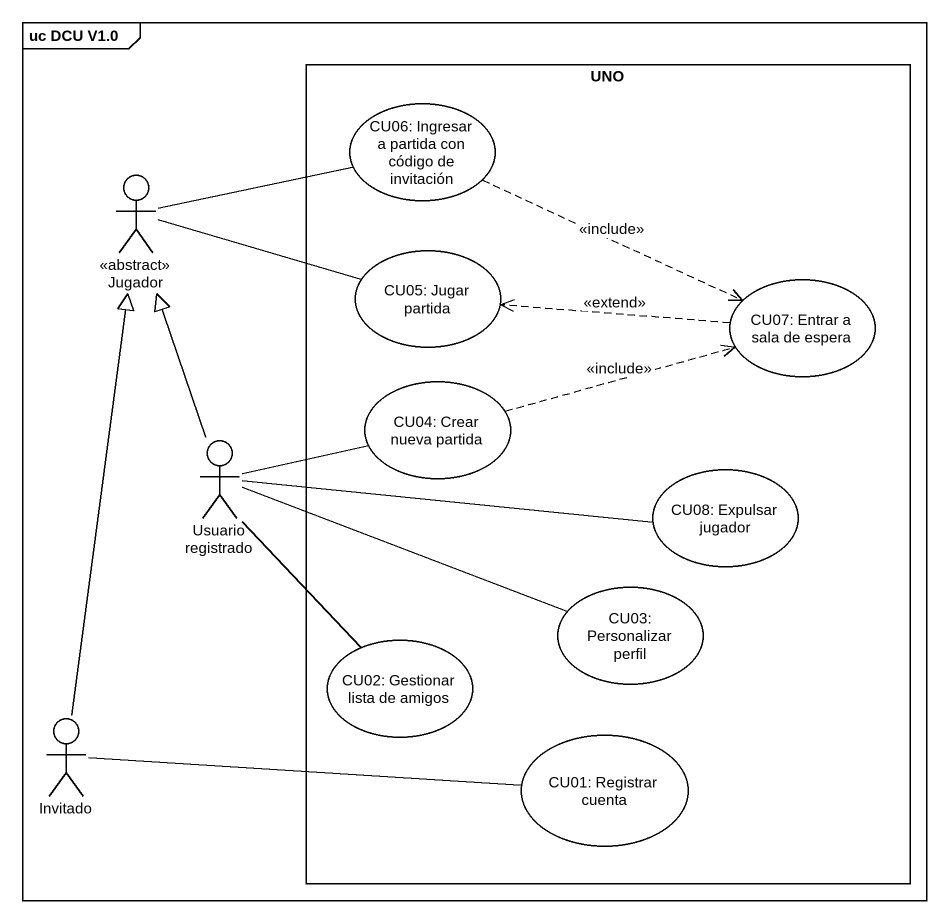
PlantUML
@startuml
mainframe uc DCU V1.0
rectangle UNO {
  usecase "CU06: Ingresar a partida con código de invitación" as CU06_Ingresar_a_partida_con
  usecase "CU05: Jugar partida" as CU05_Jugar_partida
  usecase "CU07: Entrar a sala de espera" as CU07_Entrar_a_sala_de_espera
  usecase "CU04: Crear nueva partida" as CU04_Crear_nueva_partida
  usecase "CU08: Expulsar jugador" as CU08_Expulsar_jugador
  usecase "CU03: Personalizar perfil" as CU03_Personalizar_perfil
  usecase "CU02: Gestionar lista de amigos" as CU02_Gestionar_lista_de
  usecase "CU01: Registrar cuenta" as CU01_Registrar_cuenta
}
actor Jugador <<abstract>>
actor "Usuario registrado" as Usuario_registrado
actor Invitado
CU06_Ingresar_a_partida_con .right.> CU07_Entrar_a_sala_de_espera : <<include>>
Jugador -right- CU06_Ingresar_a_partida_con
Jugador -right- CU05_Jugar_partida
CU07_Entrar_a_sala_de_espera .left.> CU05_Jugar_partida : <<extend>>
CU04_Crear_nueva_partida .right.> CU07_Entrar_a_sala_de_espera : <<include>>
Usuario_registrado -up-|> Jugador
Usuario_registrado -right- CU04_Crear_nueva_partida
Usuario_registrado -right- CU08_Expulsar_jugador
Usuario_registrado -right- CU03_Personalizar_perfil
Usuario_registrado -- CU02_Gestionar_lista_de
Invitado -up-|> Jugador
Invitado -right- CU01_Registrar_cuenta
@enduml
